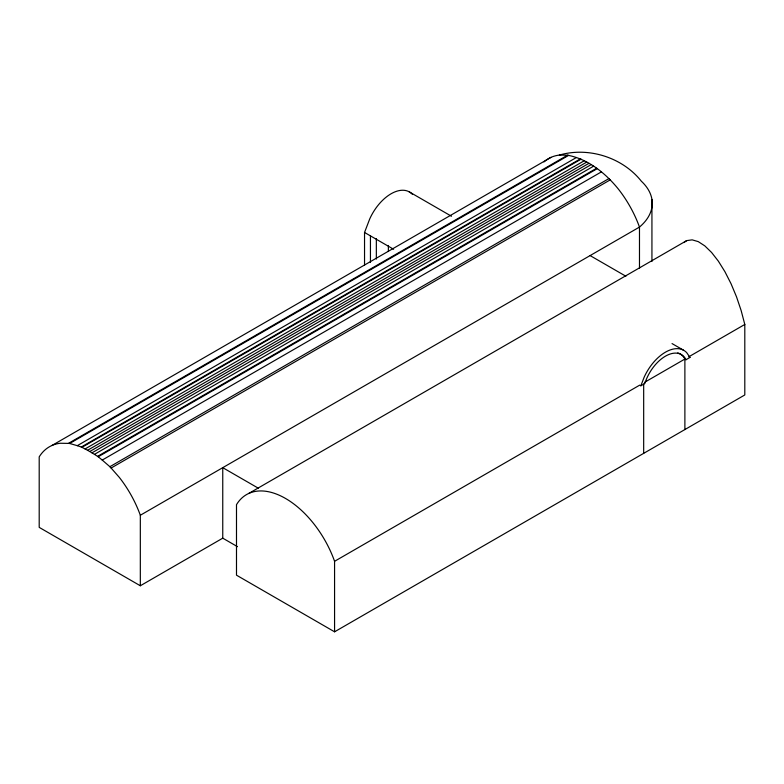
<?xml version="1.0" encoding="UTF-8"?>
<svg xmlns="http://www.w3.org/2000/svg" width="784" height="784" viewBox="0 0 784 784"><rect width="100%" height="100%" fill="white"/><g stroke="black" fill="none" stroke-linecap="round" stroke-linejoin="round"><path stroke-width="1.18" d="M364.54 265.129L364.54 232.466L369.754 218.863A36.809 21.246 -60 0 1 412.345 194.275M640.871 385.787L644.125 377.271A36.809 21.246 -60 0 1 686.725 352.682L689.979 357.426L686.029 359.709A31.928 18.434 -60 0 0 665.42 356.181A31.928 18.434 -60 0 0 644.82 383.503L640.871 385.787L639.724 385.12L334.572 561.305L334.572 631.806L236.494 575.182L236.494 504.68A78.008 45.031 60 0 1 285.533 498.457A78.008 45.031 60 0 1 334.572 561.305M683.913 242.57L686.696 240.61L692.154 239.855L698.27 241.629L704.816 245.882L711.598 252.477L718.379 261.18L724.935 271.715L731.041 283.72L736.509 296.813L741.145 310.542L744.8 324.458L744.8 394.96L334.572 631.806M51.901 445.518L551.054 157.339M237.483 546.673L222.754 538.167L140.326 585.766L39.2 527.377L39.2 456.876A80.801 46.648 60 0 1 60.231 443.254L68.424 443.391L567.567 155.203C588.196 159.074 605.542 173.225 618.449 189.179A80.801 46.648 60 0 1 639.479 227.076L639.479 268.402M68.424 443.391L69.639 443.47L568.792 155.291M69.639 443.47L77.293 445.675L576.446 157.486M77.293 445.675L81.311 447.017L580.464 158.829M81.311 447.017L81.948 447.331L581.091 159.152M81.948 447.331L85.074 448.948L584.227 160.769M85.074 448.948L87.553 450.281L586.697 162.102M87.553 450.281L89.768 451.535L588.911 163.356M89.768 451.535L91.973 452.838L591.126 164.66M91.973 452.838L94.452 454.357L593.596 166.179M94.452 454.357L97.579 456.357L596.732 168.178M97.579 456.357L98.216 456.768L597.359 168.589M98.216 456.768L102.234 460.071L601.387 171.892M102.234 460.071L109.887 466.705L609.031 178.527M109.887 466.705L111.112 468.038L610.256 179.85M140.326 585.766L140.326 515.255L639.479 227.076A72.736 41.993 0 0 0 641.351 181.212C622.525 157.417 588.539 146.618 559.374 155.075A80.801 46.648 60 0 0 543.969 161.925M248.744 493.459L686.696 240.61M644.732 382.229L684.883 359.052L686.029 359.709M744.8 324.458L688.832 356.769L689.979 357.426M559.374 155.075L567.567 155.203M590.107 255.584L625.877 276.233M409.101 191.776L451.486 216.247M672.035 343.578L683.481 350.183M364.54 232.466L393.617 249.253M258.524 488.314L222.754 467.666L222.754 538.167M111.112 468.038L119.295 477.358A80.801 46.648 60 0 1 140.326 515.255M684.883 429.554L684.883 359.052A31.928 18.434 -60 0 0 677.739 352.898M651.935 199.459L651.935 261.454M643.674 384.062L643.674 453.348M388.374 245.461L388.374 251.517M376.34 238.512L376.34 259.083M370.44 235.876L370.44 262.493"/></g></svg>
